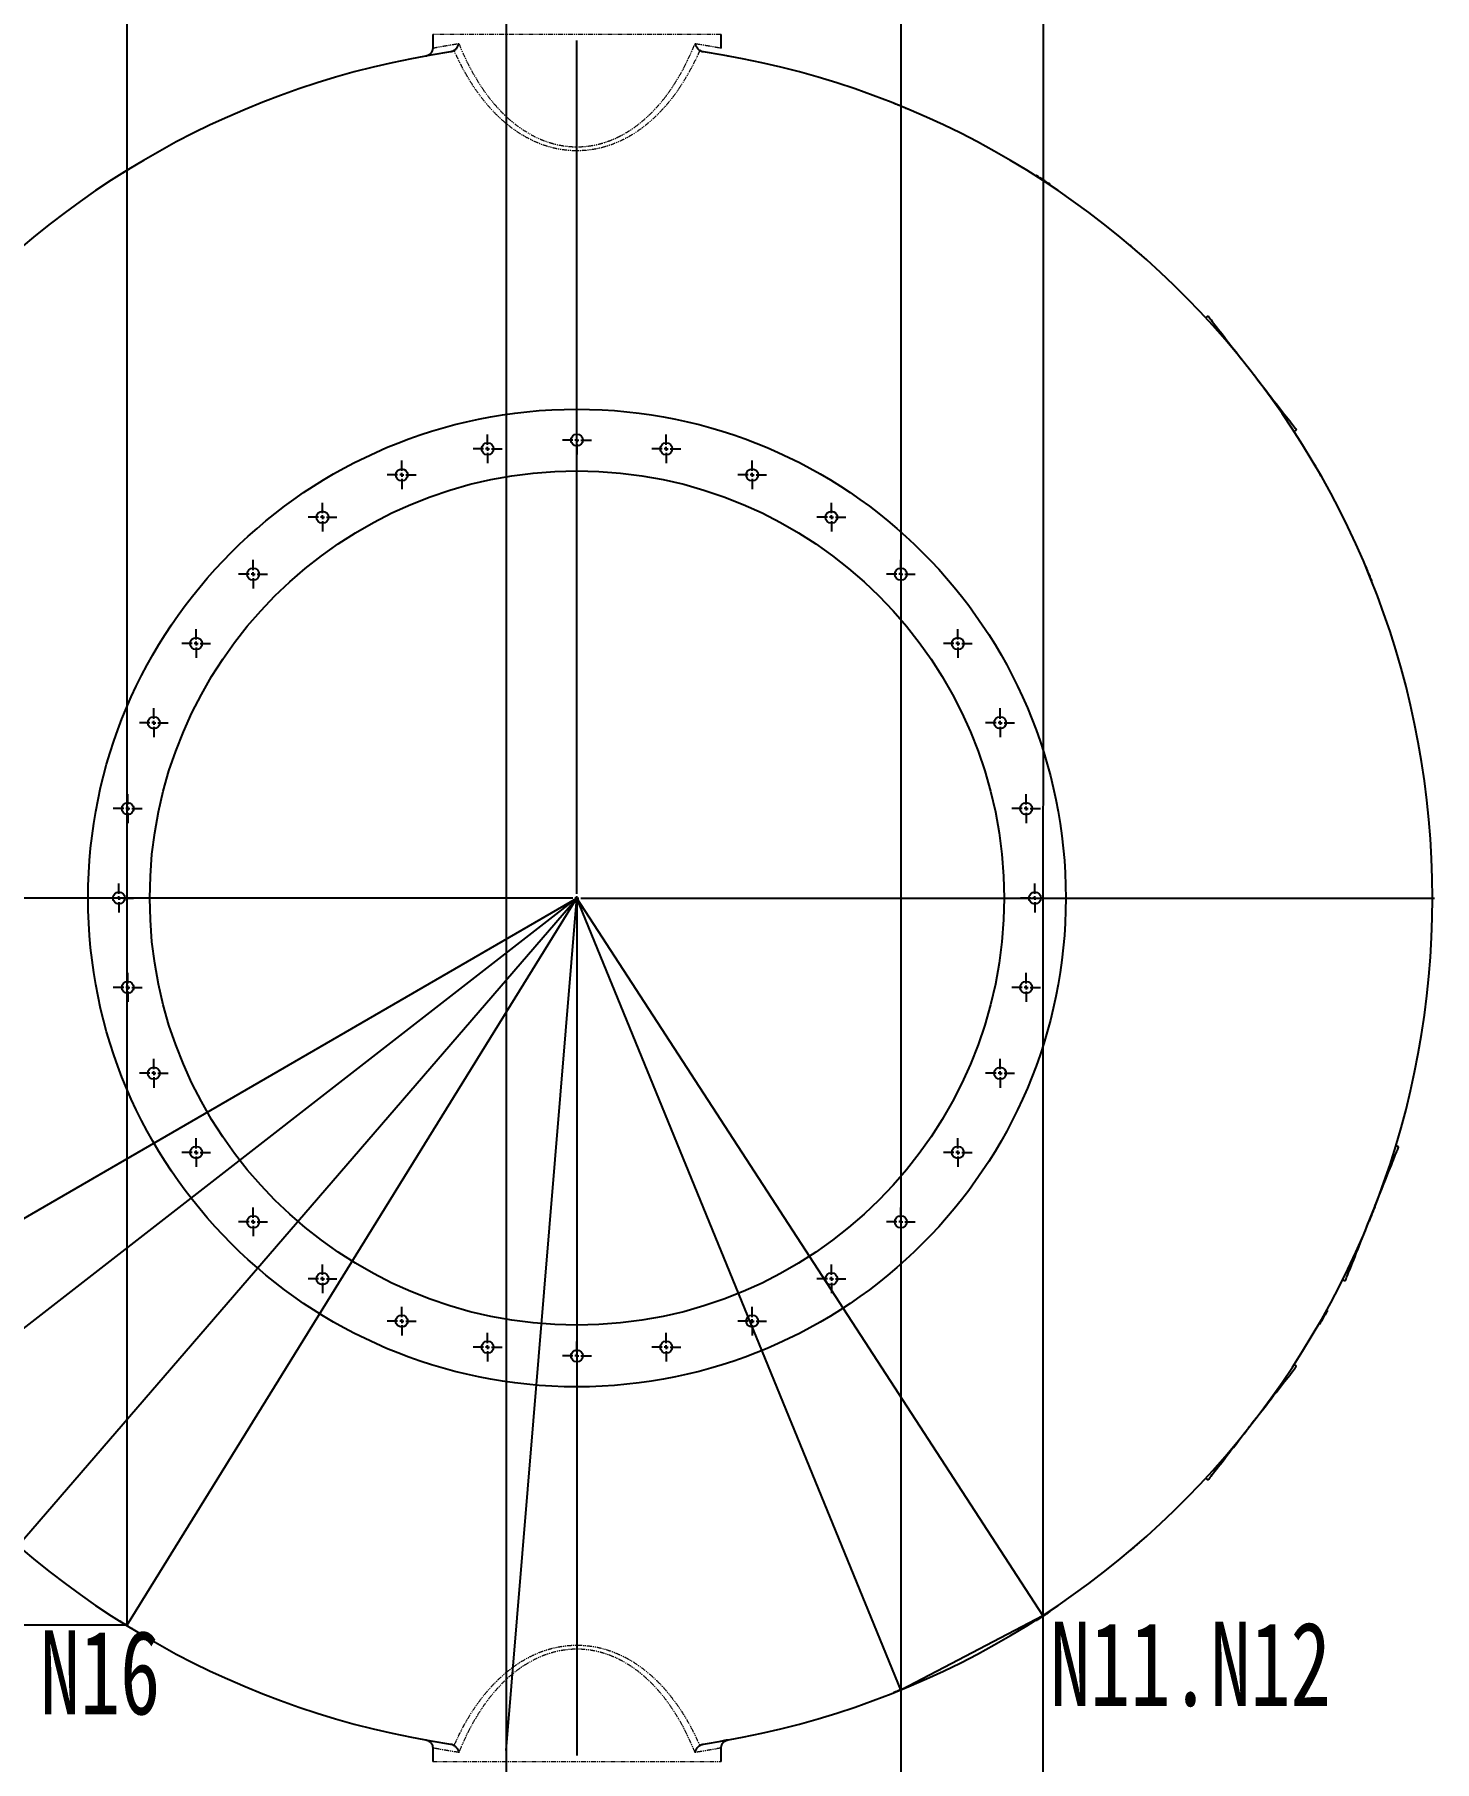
# Model space of a CAD drawing. Header units: millimetres. Extents: x -12403 to 8666, y -15213 to 13435.
# Drawn here: x 988 to 2788, y -2063 to 157 of the extents above; entities that cross this region are included whole.
import ezdxf

# ---------------------------------------------------------------- set-up
doc = ezdxf.new("R2010")
doc.units = ezdxf.units.MM
doc.header["$PDSIZE"] = -1
doc.linetypes.add('PHANTOM', pattern=[12.7, 6.35, -1.27, 1.27, -1.27, 1.27, -1.27])
doc.layers.add('10', color=7, linetype='Continuous')
doc.styles.add('SLDTEXTSTYLE0', font='TXT', dxfattribs={"width": 0.7})
doc.dimstyles.new('SLDDIMSTYLE4', dxfattribs={"dimtxt": 3.5, "dimasz": 3.5, "dimexe": 0, "dimexo": 0.0625, "dimgap": 0.875, "dimtad": 2, "dimdec": 0, "dimrnd": 1e-09, "dimzin": 12, "dimdsep": 46, "dimtxsty": 'SLDTEXTSTYLE0', "dimcen": 0.09, "dimadec": 0, "dimazin": 3, "dimtfac": 1, "dimtdec": 0, "dimtmove": 0, "dimatfit": 0, "dimfxl": 0, "dimfrac": 2, "dimtolj": 1, "dimtzin": 12, "dimarcsym": 0})
doc.dimstyles.new('SLDDIMSTYLE5', dxfattribs={"dimtxt": 3.5, "dimasz": 3.5, "dimexe": 0, "dimexo": 0.0625, "dimgap": 0.875, "dimtad": 2, "dimdec": 0, "dimrnd": 1e-09, "dimzin": 12, "dimdsep": 46, "dimtxsty": 'SLDTEXTSTYLE0', "dimcen": 0.09, "dimadec": 0, "dimazin": 3, "dimtfac": 1, "dimtdec": 0, "dimtofl": 0, "dimtmove": 0, "dimatfit": 3, "dimfxl": 0, "dimfrac": 2, "dimtolj": 1, "dimtzin": 12, "dimarcsym": 0})

# ---------------------------------------------------------------- blocks, each defined once
blk = doc.blocks.new('_D_32')
at = {"layer": '10', "color": 0, "lineweight": -2, "transparency": 16777216}
for p, q in [((2101.8, -1970.7), (2101.8, -2388.8)), ((1685.5, -2082.5), (1685.5, -2388.8)), ((2098.3, -2388.8), (1689, -2388.8))]:
    blk.add_line(p, q, dxfattribs=at)
at = {"layer": '10', "color": 0, "transparency": 16777216}
for points in [[(1689, -2388.3), (1689, -2389.4), (1685.5, -2388.8)], [(2098.3, -2388.3), (2098.3, -2389.4), (2101.8, -2388.8)]]:
    blk.add_solid(points, dxfattribs=at)
at = {"layer": 'Defpoints', "color": 0, "transparency": 16777216}
for p in [(2101.8, -1970.7), (1685.5, -2082.4), (1685.5, -2388.8)]:
    blk.add_point(p, dxfattribs=at)
at = {"layer": '10', "color": 0, "transparency": 16777216, "insert": (1875.7, -2389.7), "char_height": 3.5, "attachment_point": 2, "style": 'SLDTEXTSTYLE0'}
blk.add_mtext('\\A1;416', dxfattribs=at)
blk = doc.blocks.new('_D_33')
at = {"layer": '10', "color": 0, "lineweight": -2, "transparency": 16777216}
for p, q in [((2284.3, -1875.2), (2284.3, -2388.8)), ((2101.8, -1970.7), (2101.8, -2388.8)), ((2098.3, -2388.8), (2094.8, -2388.8)), ((2101.8, -2388.8), (2284.3, -2388.8)), ((2287.8, -2388.8), (2448.1, -2388.8))]:
    blk.add_line(p, q, dxfattribs=at)
at = {"layer": '10', "color": 0, "transparency": 16777216}
for points in [[(2098.3, -2388.3), (2098.3, -2389.4), (2101.8, -2388.8)], [(2287.8, -2388.3), (2287.8, -2389.4), (2284.3, -2388.8)]]:
    blk.add_solid(points, dxfattribs=at)
at = {"layer": 'Defpoints', "color": 0, "transparency": 16777216}
for p in [(2284.3, -1875.1), (2101.8, -1970.7), (2101.8, -2388.8)]:
    blk.add_point(p, dxfattribs=at)
at = {"layer": '10', "color": 0, "transparency": 16777216, "insert": (2444.4, -2389.7), "char_height": 3.5, "attachment_point": 2, "style": 'SLDTEXTSTYLE0'}
blk.add_mtext('\\A1;183', dxfattribs=at)
blk = doc.blocks.new('SW_CENTERMARKSYMBOL_123')
at = {"layer": '10', "color": 0}
for p, q in [((0, 0.167), (0, 20.417)), ((-0.167, 0), (-20.417, 0)), ((0, 0), (-0.083, 0)), ((0, 0), (0, 0.083)), ((0, 0), (0, -0.083)), ((0, 0), (0.083, 0)), ((0.167, 0), (20.417, 0)), ((0, -0.167), (0, -20.417))]:
    blk.add_line(p, q, dxfattribs=at)
blk = doc.blocks.new('SW_CENTERMARKSYMBOL_124')
at = {"layer": '10', "color": 0}
for p, q in [((-0.167, 0), (-0.6, 0)), ((0, 0), (-0.083, 0)), ((0, 0.167), (0, 0.6)), ((0, 0), (0, 0.083)), ((0, 0), (0, -0.083)), ((0, 0), (0.083, 0)), ((0.167, 0), (0.6, 0)), ((0, -0.167), (0, -0.6))]:
    blk.add_line(p, q, dxfattribs=at)
blk = doc.blocks.new('SW_CENTERMARKSYMBOL_125')
at = {"layer": '10', "color": 0}
for p, q in [((-0.167, 0), (-0.6, 0)), ((0, 0), (-0.083, 0)), ((0, 0.167), (0, 0.6)), ((0, 0), (0, 0.083)), ((0, 0), (0, -0.083)), ((0, 0), (0.083, 0)), ((0.167, 0), (0.6, 0)), ((0, -0.167), (0, -0.6))]:
    blk.add_line(p, q, dxfattribs=at)
blk = doc.blocks.new('SW_CENTERMARKSYMBOL_126')
at = {"layer": '10', "color": 0}
for p, q in [((-0.167, 0), (-0.6, 0)), ((0, 0), (-0.083, 0)), ((0, 0.167), (0, 0.6)), ((0, 0), (0, 0.083)), ((0, 0), (0, -0.083)), ((0, 0), (0.083, 0)), ((0.167, 0), (0.6, 0)), ((0, -0.167), (0, -0.6))]:
    blk.add_line(p, q, dxfattribs=at)
blk = doc.blocks.new('SW_CENTERMARKSYMBOL_127')
at = {"layer": '10', "color": 0}
for p, q in [((-0.167, 0), (-0.6, 0)), ((0, 0), (-0.083, 0)), ((0, 0.167), (0, 0.6)), ((0, 0), (0, 0.083)), ((0, 0), (0, -0.083)), ((0, 0), (0.083, 0)), ((0.167, 0), (0.6, 0)), ((0, -0.167), (0, -0.6))]:
    blk.add_line(p, q, dxfattribs=at)
blk = doc.blocks.new('SW_CENTERMARKSYMBOL_128')
at = {"layer": '10', "color": 0}
for p, q in [((-0.167, 0), (-0.6, 0)), ((0, 0), (-0.083, 0)), ((0, 0.167), (0, 0.6)), ((0, 0), (0, 0.083)), ((0, 0), (0, -0.083)), ((0, 0), (0.083, 0)), ((0.167, 0), (0.6, 0)), ((0, -0.167), (0, -0.6))]:
    blk.add_line(p, q, dxfattribs=at)
blk = doc.blocks.new('SW_CENTERMARKSYMBOL_129')
at = {"layer": '10', "color": 0}
for p, q in [((-0.167, 0), (-0.6, 0)), ((0, 0), (-0.083, 0)), ((0, 0.167), (0, 0.6)), ((0, 0), (0, 0.083)), ((0, 0), (0, -0.083)), ((0, 0), (0.083, 0)), ((0.167, 0), (0.6, 0)), ((0, -0.167), (0, -0.6))]:
    blk.add_line(p, q, dxfattribs=at)
blk = doc.blocks.new('SW_CENTERMARKSYMBOL_130')
at = {"layer": '10', "color": 0}
for p, q in [((-0.167, 0), (-0.6, 0)), ((0, 0), (-0.083, 0)), ((0, 0.167), (0, 0.6)), ((0, 0), (0, 0.083)), ((0, 0), (0, -0.083)), ((0, 0), (0.083, 0)), ((0.167, 0), (0.6, 0)), ((0, -0.167), (0, -0.6))]:
    blk.add_line(p, q, dxfattribs=at)
blk = doc.blocks.new('SW_CENTERMARKSYMBOL_131')
at = {"layer": '10', "color": 0}
for p, q in [((-0.167, 0), (-0.6, 0)), ((0, 0), (-0.083, 0)), ((0, 0.167), (0, 0.6)), ((0, 0), (0, 0.083)), ((0, 0), (0, -0.083)), ((0, 0), (0.083, 0)), ((0.167, 0), (0.6, 0)), ((0, -0.167), (0, -0.6))]:
    blk.add_line(p, q, dxfattribs=at)
blk = doc.blocks.new('SW_CENTERMARKSYMBOL_132')
at = {"layer": '10', "color": 0}
for p, q in [((-0.167, 0), (-0.6, 0)), ((0, 0), (-0.083, 0)), ((0, 0.167), (0, 0.6)), ((0, 0), (0, 0.083)), ((0, 0), (0, -0.083)), ((0, 0), (0.083, 0)), ((0.167, 0), (0.6, 0)), ((0, -0.167), (0, -0.6))]:
    blk.add_line(p, q, dxfattribs=at)
blk = doc.blocks.new('SW_CENTERMARKSYMBOL_133')
at = {"layer": '10', "color": 0}
for p, q in [((-0.167, 0), (-0.6, 0)), ((0, 0), (-0.083, 0)), ((0, 0.167), (0, 0.6)), ((0, 0), (0, 0.083)), ((0, 0), (0, -0.083)), ((0, 0), (0.083, 0)), ((0.167, 0), (0.6, 0)), ((0, -0.167), (0, -0.6))]:
    blk.add_line(p, q, dxfattribs=at)
blk = doc.blocks.new('SW_CENTERMARKSYMBOL_134')
at = {"layer": '10', "color": 0}
for p, q in [((-0.167, 0), (-0.6, 0)), ((0, 0), (-0.083, 0)), ((0, 0.167), (0, 0.6)), ((0, 0), (0, 0.083)), ((0, 0), (0, -0.083)), ((0, 0), (0.083, 0)), ((0.167, 0), (0.6, 0)), ((0, -0.167), (0, -0.6))]:
    blk.add_line(p, q, dxfattribs=at)
blk = doc.blocks.new('SW_CENTERMARKSYMBOL_135')
at = {"layer": '10', "color": 0}
for p, q in [((-0.167, 0), (-0.6, 0)), ((0, 0), (-0.083, 0)), ((0, 0.167), (0, 0.6)), ((0, 0), (0, 0.083)), ((0, 0), (0, -0.083)), ((0, 0), (0.083, 0)), ((0.167, 0), (0.6, 0)), ((0, -0.167), (0, -0.6))]:
    blk.add_line(p, q, dxfattribs=at)
blk = doc.blocks.new('SW_CENTERMARKSYMBOL_136')
at = {"layer": '10', "color": 0}
for p, q in [((-0.167, 0), (-0.6, 0)), ((0, 0), (-0.083, 0)), ((0, 0.167), (0, 0.6)), ((0, 0), (0, 0.083)), ((0, 0), (0, -0.083)), ((0, 0), (0.083, 0)), ((0.167, 0), (0.6, 0)), ((0, -0.167), (0, -0.6))]:
    blk.add_line(p, q, dxfattribs=at)
blk = doc.blocks.new('SW_CENTERMARKSYMBOL_137')
at = {"layer": '10', "color": 0}
for p, q in [((-0.167, 0), (-0.6, 0)), ((0, 0), (-0.083, 0)), ((0, 0.167), (0, 0.6)), ((0, 0), (0, 0.083)), ((0, 0), (0, -0.083)), ((0, 0), (0.083, 0)), ((0.167, 0), (0.6, 0)), ((0, -0.167), (0, -0.6))]:
    blk.add_line(p, q, dxfattribs=at)
blk = doc.blocks.new('SW_CENTERMARKSYMBOL_138')
at = {"layer": '10', "color": 0}
for p, q in [((-0.167, 0), (-0.6, 0)), ((0, 0), (-0.083, 0)), ((0, 0.167), (0, 0.6)), ((0, 0), (0, 0.083)), ((0, 0), (0, -0.083)), ((0, 0), (0.083, 0)), ((0.167, 0), (0.6, 0)), ((0, -0.167), (0, -0.6))]:
    blk.add_line(p, q, dxfattribs=at)
blk = doc.blocks.new('SW_CENTERMARKSYMBOL_139')
at = {"layer": '10', "color": 0}
for p, q in [((-0.167, 0), (-0.6, 0)), ((0, 0), (-0.083, 0)), ((0, 0.167), (0, 0.6)), ((0, 0), (0, 0.083)), ((0, 0), (0, -0.083)), ((0, 0), (0.083, 0)), ((0.167, 0), (0.6, 0)), ((0, -0.167), (0, -0.6))]:
    blk.add_line(p, q, dxfattribs=at)
blk = doc.blocks.new('SW_CENTERMARKSYMBOL_140')
at = {"layer": '10', "color": 0}
for p, q in [((-0.167, 0), (-0.6, 0)), ((0, 0), (-0.083, 0)), ((0, 0.167), (0, 0.6)), ((0, 0), (0, 0.083)), ((0, 0), (0, -0.083)), ((0, 0), (0.083, 0)), ((0.167, 0), (0.6, 0)), ((0, -0.167), (0, -0.6))]:
    blk.add_line(p, q, dxfattribs=at)
blk = doc.blocks.new('SW_CENTERMARKSYMBOL_141')
at = {"layer": '10', "color": 0}
for p, q in [((-0.167, 0), (-0.6, 0)), ((0, 0), (-0.083, 0)), ((0, 0.167), (0, 0.6)), ((0, 0), (0, 0.083)), ((0, 0), (0, -0.083)), ((0, 0), (0.083, 0)), ((0.167, 0), (0.6, 0)), ((0, -0.167), (0, -0.6))]:
    blk.add_line(p, q, dxfattribs=at)
blk = doc.blocks.new('SW_CENTERMARKSYMBOL_142')
at = {"layer": '10', "color": 0}
for p, q in [((-0.167, 0), (-0.6, 0)), ((0, 0), (-0.083, 0)), ((0, 0.167), (0, 0.6)), ((0, 0), (0, 0.083)), ((0, 0), (0, -0.083)), ((0, 0), (0.083, 0)), ((0.167, 0), (0.6, 0)), ((0, -0.167), (0, -0.6))]:
    blk.add_line(p, q, dxfattribs=at)
blk = doc.blocks.new('SW_CENTERMARKSYMBOL_143')
at = {"layer": '10', "color": 0}
for p, q in [((-0.167, 0), (-0.6, 0)), ((0, 0), (-0.083, 0)), ((0, 0.167), (0, 0.6)), ((0, 0), (0, 0.083)), ((0, 0), (0, -0.083)), ((0, 0), (0.083, 0)), ((0.167, 0), (0.6, 0)), ((0, -0.167), (0, -0.6))]:
    blk.add_line(p, q, dxfattribs=at)
blk = doc.blocks.new('SW_CENTERMARKSYMBOL_144')
at = {"layer": '10', "color": 0}
for p, q in [((-0.167, 0), (-0.6, 0)), ((0, 0), (-0.083, 0)), ((0, 0.167), (0, 0.6)), ((0, 0), (0, 0.083)), ((0, 0), (0, -0.083)), ((0, 0), (0.083, 0)), ((0.167, 0), (0.6, 0)), ((0, -0.167), (0, -0.6))]:
    blk.add_line(p, q, dxfattribs=at)
blk = doc.blocks.new('SW_CENTERMARKSYMBOL_145')
at = {"layer": '10', "color": 0}
for p, q in [((-0.167, 0), (-0.6, 0)), ((0, 0), (-0.083, 0)), ((0, 0.167), (0, 0.6)), ((0, 0), (0, 0.083)), ((0, 0), (0, -0.083)), ((0, 0), (0.083, 0)), ((0.167, 0), (0.6, 0)), ((0, -0.167), (0, -0.6))]:
    blk.add_line(p, q, dxfattribs=at)
blk = doc.blocks.new('SW_CENTERMARKSYMBOL_146')
at = {"layer": '10', "color": 0}
for p, q in [((-0.167, 0), (-0.6, 0)), ((0, 0), (-0.083, 0)), ((0, 0.167), (0, 0.6)), ((0, 0), (0, 0.083)), ((0, 0), (0, -0.083)), ((0, 0), (0.083, 0)), ((0.167, 0), (0.6, 0)), ((0, -0.167), (0, -0.6))]:
    blk.add_line(p, q, dxfattribs=at)
blk = doc.blocks.new('SW_CENTERMARKSYMBOL_147')
at = {"layer": '10', "color": 0}
for p, q in [((-0.167, 0), (-0.6, 0)), ((0, 0), (-0.083, 0)), ((0, 0.167), (0, 0.6)), ((0, 0), (0, 0.083)), ((0, 0), (0, -0.083)), ((0, 0), (0.083, 0)), ((0.167, 0), (0.6, 0)), ((0, -0.167), (0, -0.6))]:
    blk.add_line(p, q, dxfattribs=at)
blk = doc.blocks.new('SW_CENTERMARKSYMBOL_148')
at = {"layer": '10', "color": 0}
for p, q in [((-0.167, 0), (-0.6, 0)), ((0, 0), (-0.083, 0)), ((0, 0.167), (0, 0.6)), ((0, 0), (0, 0.083)), ((0, 0), (0, -0.083)), ((0, 0), (0.083, 0)), ((0.167, 0), (0.6, 0)), ((0, -0.167), (0, -0.6))]:
    blk.add_line(p, q, dxfattribs=at)
blk = doc.blocks.new('SW_CENTERMARKSYMBOL_149')
at = {"layer": '10', "color": 0}
for p, q in [((-0.167, 0), (-0.6, 0)), ((0, 0), (-0.083, 0)), ((0, 0.167), (0, 0.6)), ((0, 0), (0, 0.083)), ((0, 0), (0, -0.083)), ((0, 0), (0.083, 0)), ((0.167, 0), (0.6, 0)), ((0, -0.167), (0, -0.6))]:
    blk.add_line(p, q, dxfattribs=at)
blk = doc.blocks.new('SW_CENTERMARKSYMBOL_150')
at = {"layer": '10', "color": 0}
for p, q in [((-0.167, 0), (-0.6, 0)), ((0, 0), (-0.083, 0)), ((0, 0.167), (0, 0.6)), ((0, 0), (0, 0.083)), ((0, 0), (0, -0.083)), ((0, 0), (0.083, 0)), ((0.167, 0), (0.6, 0)), ((0, -0.167), (0, -0.6))]:
    blk.add_line(p, q, dxfattribs=at)
blk = doc.blocks.new('SW_CENTERMARKSYMBOL_151')
at = {"layer": '10', "color": 0}
for p, q in [((-0.167, 0), (-0.6, 0)), ((0, 0), (-0.083, 0)), ((0, 0.167), (0, 0.6)), ((0, 0), (0, 0.083)), ((0, 0), (0, -0.083)), ((0, 0), (0.083, 0)), ((0.167, 0), (0.6, 0)), ((0, -0.167), (0, -0.6))]:
    blk.add_line(p, q, dxfattribs=at)
blk = doc.blocks.new('SW_CENTERMARKSYMBOL_152')
at = {"layer": '10', "color": 0}
for p, q in [((-0.167, 0), (-0.6, 0)), ((0, 0), (-0.083, 0)), ((0, 0.167), (0, 0.6)), ((0, 0), (0, 0.083)), ((0, 0), (0, -0.083)), ((0, 0), (0.083, 0)), ((0.167, 0), (0.6, 0)), ((0, -0.167), (0, -0.6))]:
    blk.add_line(p, q, dxfattribs=at)
blk = doc.blocks.new('SW_CENTERMARKSYMBOL_153')
at = {"layer": '10', "color": 0}
for p, q in [((-0.167, 0), (-0.6, 0)), ((0, 0), (-0.083, 0)), ((0, 0.167), (0, 0.6)), ((0, 0), (0, 0.083)), ((0, 0), (0, -0.083)), ((0, 0), (0.083, 0)), ((0.167, 0), (0.6, 0)), ((0, -0.167), (0, -0.6))]:
    blk.add_line(p, q, dxfattribs=at)
blk = doc.blocks.new('SW_CENTERMARKSYMBOL_154')
at = {"layer": '10', "color": 0}
for p, q in [((-0.167, 0), (-0.6, 0)), ((0, 0), (-0.083, 0)), ((0, 0.167), (0, 0.6)), ((0, 0), (0, 0.083)), ((0, 0), (0, -0.083)), ((0, 0), (0.083, 0)), ((0.167, 0), (0.6, 0)), ((0, -0.167), (0, -0.6))]:
    blk.add_line(p, q, dxfattribs=at)
blk = doc.blocks.new('SW_CENTERMARKSYMBOL_155')
at = {"layer": '10', "color": 0}
for p, q in [((-0.167, 0), (-0.6, 0)), ((0, 0), (-0.083, 0)), ((0, 0.167), (0, 0.6)), ((0, 0), (0, 0.083)), ((0, 0), (0, -0.083)), ((0, 0), (0.083, 0)), ((0.167, 0), (0.6, 0)), ((0, -0.167), (0, -0.6))]:
    blk.add_line(p, q, dxfattribs=at)
blk = doc.blocks.new('SW_CENTERMARKSYMBOL_156')
at = {"layer": '10', "color": 0}
for p, q in [((0, 0.167), (0, 35.667)), ((-0.167, 0), (-35.667, 0)), ((0, 0), (-0.083, 0)), ((0, 0), (0, 0.083)), ((0, 0), (0, -0.083)), ((0, 0), (0.083, 0)), ((0.167, 0), (35.667, 0)), ((0, -0.167), (0, -35.667))]:
    blk.add_line(p, q, dxfattribs=at)

msp = doc.modelspace()

# ---------------------------------------------------------------- linework, layer by layer
at = {"color": 7, "linetype": 'Continuous', "lineweight": 25}
for p, q in [((1500.06, 156.82), (1500.06, 139.45)), ((1870.86, 139.45), (1870.86, 156.82)), ((2092.29, 68.54), (2092.27, 68.49)), ((2111.34, 60.69), (2111.36, 60.73)), ((1115.69, -12.63), (1115.66, -12.59)), ((1098.14, -23.43), (1098.17, -23.47)), ((2276.27, -24.48), (2275.63, -25.29)), ((2276.23, -24.46), (2275.97, -24.87)), ((2276.23, -24.46), (2276.27, -24.48)), ((2293, -36.55), (2293.47, -35.65)), ((2293.24, -36.09), (2293.51, -35.68)), ((2395.98, -113.82), (2395.95, -113.86)), ((2411.54, -127.32), (2411.57, -127.28)), ((2496.58, -204.92), (2493.49, -207.32)), ((2547.16, -269.97), (2547.12, -270)), ((2547.12, -270), (2547.12, -270)), ((2559.76, -286.26), (2559.8, -286.23)), ((2607.29, -353.68), (2610.38, -351.28)), ((2631.77, -393.05), (2631.73, -393.07)), ((2631.73, -393.07), (2631.73, -393.07)), ((2642.06, -410.9), (2642.1, -410.87)), ((2698.93, -526.45), (2698.88, -526.47)), ((2706.7, -545.53), (2706.74, -545.51)), ((2784.99, -953.01), (2784.99, -942.71)), ((2784.99, -953.01), (2784.99, -942.71)), ((2741.5, -1272.92), (2737.86, -1271.48)), ((2711.06, -1349.5), (2711.02, -1349.48)), ((2703.41, -1368.62), (2703.46, -1368.64)), ((2669.39, -1443.77), (2673.03, -1445.22)), ((2649.86, -1483.35), (2648.92, -1482.82)), ((2649.87, -1483.34), (2648.94, -1482.83)), ((2649.86, -1483.35), (2649.87, -1483.34)), ((2638.83, -1500.78), (2639.77, -1501.31)), ((2638.85, -1500.79), (2639.77, -1501.31)), ((2639.77, -1501.31), (2639.77, -1501.31)), ((2610.38, -1554.73), (2607.29, -1552.33)), ((2559.8, -1619.79), (2559.76, -1619.76)), ((2547.12, -1636.02), (2547.16, -1636.05)), ((2493.49, -1698.7), (2496.58, -1701.1)), ((2395.95, -1792.16), (2395.98, -1792.19)), ((2411.57, -1778.73), (2411.54, -1778.7)), ((1098.17, -1882.55), (1098.14, -1882.59)), ((2275.64, -1880.74), (2276.27, -1881.54)), ((2275.97, -1881.15), (2276.23, -1881.56)), ((2276.23, -1881.56), (2276.27, -1881.54)), ((2293.47, -1870.37), (2293, -1869.46)), ((2293.51, -1870.34), (2293.24, -1869.93)), ((1115.66, -1893.43), (1115.69, -1893.39)), ((2092.27, -1974.51), (2092.29, -1974.55)), ((2111.36, -1966.75), (2111.34, -1966.71)), ((1492.13, -2035.41), (1491.82, -2035.35)), ((1500.06, -2045.47), (1500.06, -2062.83)), ((1870.86, -2062.83), (1870.86, -2045.45))]:
    msp.add_line(p, q, dxfattribs=at)
at = {"color": 8, "linetype": 'PHANTOM', "lineweight": 18}
for p, q in [((1870.86, 156.82), (1500.06, 156.82)), ((1500.06, -2062.83), (1870.86, -2062.83))]:
    msp.add_line(p, q, dxfattribs=at)
at = {"color": 7, "linetype": 'Continuous', "lineweight": 25, "flags": 128}
for points in [[(2101.82, 64.64), (2099.96, 65.4), (2098.18, 66.13), (2096.53, 66.8), (2095.08, 67.39), (2093.9, 67.88), (2093.02, 68.24), (2092.47, 68.46), (2092.29, 68.54)], [(2111.36, 60.73), (2111.17, 60.81), (2110.63, 61.03), (2109.75, 61.39), (2108.57, 61.88), (2107.12, 62.47), (2105.47, 63.14), (2103.68, 63.87), (2101.82, 64.64)], [(1106.9, -18.01), (1105.19, -19.07), (1103.55, -20.08), (1102.04, -21.02), (1100.71, -21.84), (1099.62, -22.52), (1098.81, -23.02), (1098.31, -23.32), (1098.14, -23.43)], [(1115.66, -12.59), (1115.49, -12.69), (1115, -13), (1114.19, -13.5), (1113.1, -14.18), (1111.77, -15), (1110.25, -15.94), (1108.61, -16.95), (1106.9, -18.01)], [(2293.47, -35.65), (2293.32, -35.55), (2292.86, -35.25), (2292.11, -34.76), (2291.1, -34.11), (2289.86, -33.3), (2288.44, -32.39), (2286.9, -31.38), (2285.28, -30.33), (2283.65, -29.27), (2282.06, -28.24), (2280.57, -27.27), (2279.24, -26.41), (2278.11, -25.68), (2277.23, -25.1), (2276.62, -24.71), (2276.31, -24.51), (2276.27, -24.48)], [(2293.47, -35.65), (2293.47, -35.65), (2293.51, -35.68)], [(2403.78, -120.55), (2402.26, -119.24), (2400.79, -117.98), (2399.44, -116.82), (2398.26, -115.8), (2397.29, -114.96), (2396.57, -114.34), (2396.13, -113.95), (2395.98, -113.82)], [(2411.57, -127.28), (2411.43, -127.15), (2410.98, -126.77), (2410.26, -126.15), (2409.29, -125.31), (2408.11, -124.29), (2406.76, -123.13), (2405.3, -121.87), (2403.78, -120.55)], [(2496.58, -204.92), (2496.69, -205.06), (2497.03, -205.5), (2497.59, -206.22), (2498.37, -207.22), (2499.36, -208.5), (2500.58, -210.06), (2502, -211.88), (2503.62, -213.97), (2505.44, -216.31), (2507.45, -218.9), (2509.64, -221.71), (2512, -224.75), (2514.53, -228), (2517.21, -231.45), (2520.04, -235.09), (2522.99, -238.89), (2526.07, -242.85), (2529.25, -246.94), (2532.53, -251.16), (2535.9, -255.49), (2539.33, -259.9), (2542.82, -264.39), (2546.35, -268.93), (2547.16, -269.97)], [(2553.48, -278.1), (2552.25, -276.51), (2551.06, -274.99), (2549.97, -273.58), (2549.01, -272.35), (2548.22, -271.34), (2547.64, -270.59), (2547.28, -270.13), (2547.16, -269.97)], [(2559.8, -286.23), (2559.68, -286.08), (2559.32, -285.61), (2558.74, -284.86), (2557.95, -283.85), (2556.99, -282.62), (2555.9, -281.21), (2554.71, -279.69), (2553.48, -278.1)], [(2559.8, -286.23), (2560.61, -287.27), (2564.14, -291.81), (2567.63, -296.3), (2571.06, -300.72), (2574.43, -305.04), (2577.71, -309.26), (2580.89, -313.36), (2583.97, -317.31), (2586.93, -321.12), (2589.75, -324.75), (2592.43, -328.2), (2594.96, -331.45), (2597.32, -334.49), (2599.51, -337.31), (2601.52, -339.89), (2603.34, -342.23), (2604.97, -344.32), (2606.39, -346.14), (2607.6, -347.7), (2608.59, -348.98), (2609.37, -349.99), (2609.93, -350.71), (2610.27, -351.14), (2610.38, -351.28)], [(2636.94, -401.96), (2635.93, -400.22), (2634.96, -398.55), (2634.07, -397.01), (2633.29, -395.66), (2632.64, -394.55), (2632.17, -393.72), (2631.87, -393.22), (2631.77, -393.05)], [(2642.1, -410.87), (2642, -410.7), (2641.7, -410.19), (2641.23, -409.37), (2640.59, -408.26), (2639.8, -406.91), (2638.91, -405.37), (2637.94, -403.7), (2636.94, -401.96)], [(2698.93, -526.45), (2699, -526.64), (2699.23, -527.18), (2699.59, -528.06), (2700.07, -529.24), (2700.66, -530.69), (2701.34, -532.34), (2702.07, -534.12), (2702.83, -535.98)], [(2702.83, -535.98), (2703.6, -537.84), (2704.33, -539.63), (2705.01, -541.28), (2705.6, -542.72), (2706.08, -543.91), (2706.44, -544.79), (2706.67, -545.33), (2706.74, -545.51)], [(2711.06, -1349.5), (2711.55, -1348.27), (2713.68, -1342.93), (2715.77, -1337.64), (2717.84, -1332.45), (2719.86, -1327.36), (2721.84, -1322.39), (2723.75, -1317.57), (2725.6, -1312.91), (2727.38, -1308.43), (2729.08, -1304.16), (2730.7, -1300.1), (2732.22, -1296.27), (2733.64, -1292.69), (2734.96, -1289.37), (2736.17, -1286.33), (2737.26, -1283.58), (2738.24, -1281.12), (2739.09, -1278.97), (2739.82, -1277.14), (2740.42, -1275.63), (2740.89, -1274.45), (2741.23, -1273.6), (2741.43, -1273.09), (2741.5, -1272.92)], [(2711.06, -1349.5), (2710.99, -1349.68), (2710.78, -1350.22), (2710.42, -1351.11), (2709.95, -1352.3), (2709.37, -1353.75), (2708.72, -1355.41), (2708, -1357.2), (2707.26, -1359.07)], [(2673.03, -1445.22), (2673.09, -1445.05), (2673.3, -1444.54), (2673.63, -1443.69), (2674.1, -1442.51), (2674.7, -1441), (2675.43, -1439.17), (2676.28, -1437.02), (2677.26, -1434.56), (2678.36, -1431.8), (2679.56, -1428.76), (2680.88, -1425.45), (2682.31, -1421.87), (2683.83, -1418.04), (2685.44, -1413.98), (2687.14, -1409.7), (2688.92, -1405.23), (2690.77, -1400.57), (2692.68, -1395.75), (2694.66, -1390.78), (2696.68, -1385.69), (2698.75, -1380.49), (2700.85, -1375.21), (2702.97, -1369.87), (2703.46, -1368.64)], [(2707.26, -1359.07), (2706.52, -1360.94), (2705.81, -1362.73), (2705.15, -1364.39), (2704.57, -1365.84), (2704.1, -1367.03), (2703.75, -1367.91), (2703.53, -1368.46), (2703.46, -1368.64)], [(2649.86, -1483.35), (2649.77, -1483.51), (2649.5, -1483.99), (2649.06, -1484.77), (2648.47, -1485.83), (2647.74, -1487.12), (2646.91, -1488.6), (2646.01, -1490.21), (2645.06, -1491.9), (2644.1, -1493.6), (2643.16, -1495.26), (2642.29, -1496.82), (2641.51, -1498.21), (2640.85, -1499.38), (2640.33, -1500.31), (2639.97, -1500.94), (2639.79, -1501.27), (2639.77, -1501.31)], [(2559.8, -1619.79), (2560.61, -1618.74), (2564.14, -1614.2), (2567.63, -1609.72), (2571.06, -1605.3), (2574.43, -1600.98), (2577.71, -1596.76), (2580.89, -1592.66), (2583.97, -1588.7), (2586.93, -1584.9), (2589.75, -1581.27), (2592.43, -1577.82), (2594.96, -1574.57), (2597.32, -1571.53), (2599.51, -1568.71), (2601.52, -1566.13), (2603.34, -1563.79), (2604.97, -1561.7), (2606.39, -1559.87), (2607.6, -1558.32), (2608.59, -1557.03), (2609.37, -1556.03), (2609.93, -1555.31), (2610.27, -1554.88), (2610.38, -1554.73)], [(2559.8, -1619.79), (2559.68, -1619.94), (2559.32, -1620.4), (2558.74, -1621.16), (2557.95, -1622.17), (2556.99, -1623.4), (2555.9, -1624.8), (2554.71, -1626.33), (2553.48, -1627.92)], [(2496.58, -1701.1), (2496.69, -1700.95), (2497.03, -1700.52), (2497.59, -1699.8), (2498.37, -1698.8), (2499.36, -1697.52), (2500.58, -1695.96), (2502, -1694.13), (2503.62, -1692.05), (2505.44, -1689.71), (2507.45, -1687.12), (2509.64, -1684.3), (2512, -1681.26), (2514.53, -1678.01), (2517.21, -1674.56), (2520.04, -1670.93), (2522.99, -1667.13), (2526.07, -1663.17), (2529.25, -1659.08), (2532.53, -1654.86), (2535.9, -1650.53), (2539.33, -1646.12), (2542.82, -1641.63), (2546.35, -1637.09), (2547.16, -1636.05)], [(2553.48, -1627.92), (2552.25, -1629.5), (2551.06, -1631.03), (2549.97, -1632.43), (2549.01, -1633.67), (2548.22, -1634.68), (2547.64, -1635.43), (2547.28, -1635.89), (2547.16, -1636.05)], [(2403.78, -1785.46), (2402.26, -1786.78), (2400.79, -1788.04), (2399.44, -1789.2), (2398.26, -1790.22), (2397.29, -1791.06), (2396.57, -1791.68), (2396.13, -1792.06), (2395.98, -1792.19)], [(2411.57, -1778.73), (2411.43, -1778.86), (2410.98, -1779.25), (2410.26, -1779.87), (2409.29, -1780.71), (2408.11, -1781.72), (2406.76, -1782.89), (2405.3, -1784.15), (2403.78, -1785.46)], [(1106.9, -1888.01), (1105.19, -1886.95), (1103.55, -1885.93), (1102.04, -1885), (1100.71, -1884.18), (1099.62, -1883.5), (1098.81, -1883), (1098.31, -1882.69), (1098.14, -1882.59)], [(2293.47, -1870.37), (2293.43, -1870.39), (2293.12, -1870.59), (2292.52, -1870.99), (2291.63, -1871.56), (2290.5, -1872.29), (2289.17, -1873.16), (2287.69, -1874.13), (2286.1, -1875.16), (2284.46, -1876.22), (2282.85, -1877.27), (2281.3, -1878.27), (2279.89, -1879.19), (2278.65, -1879.99), (2277.64, -1880.65), (2276.89, -1881.14), (2276.43, -1881.44), (2276.27, -1881.54)], [(2293.47, -1870.37), (2293.47, -1870.37), (2293.51, -1870.34)], [(1115.66, -1893.43), (1115.49, -1893.32), (1115, -1893.01), (1114.19, -1892.51), (1113.1, -1891.84), (1111.77, -1891.02), (1110.25, -1890.08), (1108.61, -1889.07), (1106.9, -1888.01)], [(2101.82, -1970.65), (2099.96, -1971.41), (2098.18, -1972.14), (2096.53, -1972.82), (2095.08, -1973.41), (2093.9, -1973.9), (2093.02, -1974.26), (2092.47, -1974.48), (2092.29, -1974.55)], [(2111.36, -1966.75), (2111.17, -1966.83), (2110.63, -1967.05), (2109.75, -1967.41), (2108.57, -1967.89), (2107.12, -1968.49), (2105.47, -1969.16), (2103.68, -1969.89), (2101.82, -1970.65)]]:
    msp.add_lwpolyline(points, dxfattribs=at)
at = {"color": 7, "linetype": 'Continuous', "lineweight": 25}
for centre, radius in [((1685.46, -953.01), 628.3), ((1570.62, -375.67), 7.73), ((1685.46, -364.36), 7.73), ((1800.3, -375.67), 7.73), ((1685.46, -953.01), 548.99), ((1460.2, -409.17), 7.72), ((1910.73, -409.17), 7.73), ((1358.43, -463.57), 7.73), ((2012.5, -463.57), 7.73), ((1269.23, -536.77), 7.73), ((2101.7, -536.77), 7.73), ((1196.02, -625.97), 7.73), ((2174.9, -625.97), 7.73), ((1141.63, -727.74), 7.73), ((2229.3, -727.74), 7.73), ((1108.13, -838.17), 7.73), ((2262.8, -838.17), 7.73), ((1096.82, -953.01), 7.73), ((2274.11, -953.01), 7.72), ((1108.13, -1067.85), 7.73), ((2262.8, -1067.85), 7.73), ((1141.63, -1178.27), 7.73), ((2229.3, -1178.27), 7.73), ((1196.02, -1280.04), 7.73), ((2174.9, -1280.04), 7.73), ((1269.23, -1369.24), 7.73), ((2101.7, -1369.24), 7.73), ((1358.43, -1442.45), 7.72), ((2012.5, -1442.45), 7.73), ((1460.2, -1496.85), 7.73), ((1910.73, -1496.85), 7.73), ((1570.62, -1530.34), 7.73), ((1800.3, -1530.34), 7.73), ((1685.46, -1541.65), 7.73)]:
    msp.add_circle(centre, radius, dxfattribs=at)
for start, end in [(98.50958, 261.49042), (278.50958, 81.49042)]:
    msp.add_arc((1685.46, -953.01), 1099.53, start, end, dxfattribs=at)
for points, knots in [([(1500.02, 139.45), (1500.03, 139.23), (1500.07, 138.46), (1499.84, 137.15), (1499.37, 135.62), (1498.7, 134.25), (1497.89, 133.06), (1496.99, 132.06), (1496.04, 131.23), (1495.08, 130.59), (1494.17, 130.11), (1493.34, 129.76), (1492.66, 129.54), (1492.25, 129.44), (1492.08, 129.4)], [0, 0, 0, 0, 0.0463228, 0.1683711, 0.2839544, 0.3935378, 0.497203, 0.5947458, 0.685682, 0.7692191, 0.84423, 0.9091902, 0.9622172, 1, 1, 1, 1]), ([(1527.65, 136.24), (1527.18, 135.95), (1526.23, 135.37), (1524.56, 134.75), (1523.38, 134.53), (1522.76, 134.41)], [0, 0, 0, 0, 0.31818942, 0.64757129, 1, 1, 1, 1]), ([(1527.65, 136.24), (1528.61, 137.04), (1530.52, 138.62), (1532.54, 141.82), (1533.39, 144.07), (1533.68, 145.18), (1533.68, 145.19)], [0, 0, 0, 0, 0.33692942, 0.67256765, 0.99802106, 1, 1, 1, 1]), ([(1837.25, 145.19), (1837.25, 145.18), (1837.53, 144.09), (1838.38, 141.85), (1840.39, 138.64), (1842.31, 137.04), (1843.27, 136.24)], [0, 0, 0, 0, 0.001979, 0.3229928, 0.6608305, 1, 1, 1, 1]), ([(1848.16, 134.41), (1847.03, 134.65), (1845.27, 135.01), (1843.79, 135.92), (1843.27, 136.24)], [0, 0, 0, 0, 0.6481322, 1, 1, 1, 1]), ([(1491.73, 129.32), (1491.69, 129.31), (1491.53, 129.28), (1492.01, 129.37), (1492.34, 129.43)], [0, 0, 0, 0, 0.2919883, 1, 1, 1, 1]), ([(1878.76, 129.39), (1879.02, 129.35), (1879.41, 129.28), (1879.26, 129.3), (1879.21, 129.31)], [0, 0, 0, 0, 0.66395667, 1, 1, 1, 1]), ([(1492.12, -2035.42), (1492.13, -2035.42), (1492.19, -2035.43), (1492.5, -2035.51), (1493.17, -2035.71), (1494.18, -2036.11), (1495.4, -2036.78), (1496.63, -2037.71), (1497.73, -2038.86), (1498.65, -2040.15), (1499.38, -2041.62), (1499.86, -2043.23), (1500.08, -2044.54), (1500.04, -2045.29), (1500.03, -2045.47)], [0, 0, 0, 0, 0.0028616, 0.0275257, 0.076631, 0.157768, 0.2591132, 0.3772464, 0.4880257, 0.5994776, 0.7174107, 0.8387068, 0.9619027, 1, 1, 1, 1]), ([(1522.76, -2040.43), (1523.9, -2040.66), (1525.66, -2041.03), (1527.13, -2041.94), (1527.65, -2042.26)], [0, 0, 0, 0, 0.6481322, 1, 1, 1, 1]), ([(1843.27, -2042.26), (1843.74, -2041.97), (1844.7, -2041.38), (1846.36, -2040.77), (1847.55, -2040.55), (1848.16, -2040.43)], [0, 0, 0, 0, 0.31818942, 0.64757129, 1, 1, 1, 1]), ([(1879.29, -2035.31), (1879.17, -2035.34), (1878.93, -2035.38), (1876.87, -2035.75), (1873.92, -2036.27), (1871.01, -2036.76), (1869.73, -2036.98)], [0, 0, 0, 0, 0.24544224, 0.51557642, 0.78571582, 1, 1, 1, 1]), ([(1870.89, -2045.45), (1870.9, -2045.04), (1870.9, -2044.08), (1871.22, -2042.63), (1871.76, -2041.15), (1872.48, -2039.84), (1873.32, -2038.72), (1874.25, -2037.78), (1875.2, -2037.02), (1876.15, -2036.43), (1877.02, -2036), (1877.77, -2035.71), (1878.35, -2035.53), (1878.71, -2035.44), (1878.89, -2035.4), (1878.94, -2035.39), (1878.97, -2035.38)], [0, 0, 0, 0, 0.0852612, 0.2014584, 0.3115995, 0.4159646, 0.5145499, 0.6070319, 0.6928454, 0.7710847, 0.840416, 0.8985902, 0.9409233, 0.9681776, 0.986311, 1, 1, 1, 1]), ([(1527.65, -2042.26), (1528.61, -2043.06), (1530.53, -2044.66), (1532.55, -2047.86), (1533.4, -2050.11), (1533.68, -2051.2), (1533.68, -2051.21)], [0, 0, 0, 0, 0.3391695, 0.6770072, 0.998021, 1, 1, 1, 1]), ([(1837.25, -2051.21), (1837.25, -2051.2), (1837.53, -2050.09), (1838.39, -2047.84), (1840.41, -2044.64), (1842.32, -2043.05), (1843.27, -2042.26)], [0, 0, 0, 0, 0.00197894, 0.32743235, 0.66307058, 1, 1, 1, 1])]:
    msp.add_open_spline(points, degree=3, knots=knots, dxfattribs=at)
at = {"color": 8, "linetype": 'PHANTOM', "lineweight": 18}
for points, knots in [([(1500.2, 139.45), (1500.21, 139.45), (1500.23, 139.46), (1501.8, 139.75), (1504.66, 140.29), (1508.84, 141.05), (1514.33, 142.02), (1520.56, 143.09), (1527.04, 144.16), (1531.47, 144.85), (1533.68, 145.19)], [0, 0, 0, 0, 0.0974482, 0.2361749, 0.3726658, 0.5091599, 0.6497455, 0.7903325, 0.8949512, 1, 1, 1, 1]), ([(1843.27, 136.24), (1843.12, 135.89), (1842.4, 134.24), (1839.45, 127.69), (1834.11, 116.69), (1826.25, 102.44), (1817.55, 88.58), (1808.54, 76.05), (1799.36, 64.83), (1790.15, 54.87), (1780.18, 45.45), (1769.43, 36.71), (1759.11, 29.61), (1749.45, 23.98), (1740.67, 19.61), (1731.53, 15.79), (1722.08, 12.59), (1712.37, 10.1), (1702.45, 8.38), (1692.38, 7.44), (1682.25, 7.27), (1672.16, 7.92), (1662.21, 9.38), (1652.45, 11.59), (1642.95, 14.49), (1632.91, 18.35), (1622.51, 23.35), (1611.89, 29.57), (1601.89, 36.48), (1591.69, 44.64), (1581.47, 54.13), (1571.36, 65), (1562.09, 76.43), (1553.61, 88.31), (1544.93, 102), (1536.29, 117.59), (1530.56, 129.63), (1527.81, 135.89), (1527.65, 136.24)], [0, 0, 0, 0, 0.0028037, 0.0132975, 0.0529667, 0.0926869, 0.1323858, 0.1720262, 0.2040503, 0.2362036, 0.2683522, 0.300411, 0.3323556, 0.3541812, 0.3761098, 0.3980491, 0.4199311, 0.4417176, 0.4633936, 0.4851651, 0.5069326, 0.5286029, 0.5502354, 0.5719519, 0.5936835, 0.6153366, 0.643028, 0.6708172, 0.69864, 0.7263774, 0.7613824, 0.7964822, 0.8316564, 0.8668348, 0.9019057, 0.9495481, 0.9971963, 1, 1, 1, 1]), ([(1533.68, 145.19), (1535.55, 140.71), (1539.28, 131.75), (1545.62, 118.57), (1552.47, 105.8), (1559.9, 93.46), (1567.95, 81.61), (1576.76, 70.19), (1586.39, 59.3), (1596.13, 49.81), (1605.84, 41.64), (1615.34, 34.74), (1625.46, 28.52), (1635.38, 23.51), (1644.94, 19.64), (1653.99, 16.75), (1663.29, 14.53), (1672.78, 13.07), (1682.4, 12.43), (1692.06, 12.59), (1701.65, 13.53), (1711.12, 15.25), (1720.38, 17.75), (1729.39, 20.95), (1738.1, 24.78), (1746.43, 29.14), (1755.64, 34.77), (1765.49, 41.89), (1775.73, 50.65), (1785.21, 60.06), (1793.95, 70), (1802.67, 81.2), (1811.23, 93.72), (1819.52, 107.59), (1826.97, 121.83), (1832.8, 134.4), (1836.04, 142.26), (1837.25, 145.19)], [0, 0, 0, 0, 0.0358252, 0.071662, 0.1074809, 0.1420322, 0.176688, 0.211338, 0.245914, 0.2803982, 0.3074376, 0.3345616, 0.3616499, 0.3886402, 0.4095622, 0.4305641, 0.4515494, 0.4724486, 0.493328, 0.5143072, 0.535291, 0.5561766, 0.5772959, 0.5985116, 0.6197872, 0.6410538, 0.662216, 0.6935483, 0.7249924, 0.7565276, 0.7880698, 0.8194846, 0.8587127, 0.8979968, 0.9373018, 0.9765586, 1, 1, 1, 1]), ([(1837.25, 145.19), (1839.8, 144.79), (1844.89, 144), (1851.5, 142.9), (1857.28, 141.9), (1862.23, 141.02), (1866.21, 140.3), (1869.06, 139.77), (1870.67, 139.46), (1870.72, 139.45), (1870.74, 139.45)], [0, 0, 0, 0, 0.1214074, 0.2428123, 0.3670137, 0.4912132, 0.625322, 0.759432, 0.8974571, 1, 1, 1, 1]), ([(1527.65, -2042.26), (1527.81, -2041.91), (1530.56, -2035.65), (1536.29, -2023.61), (1544.93, -2008.02), (1553.61, -1994.32), (1562.09, -1982.45), (1571.36, -1971.02), (1581.47, -1960.15), (1591.69, -1950.66), (1601.89, -1942.5), (1611.89, -1935.58), (1622.51, -1929.37), (1632.91, -1924.37), (1642.95, -1920.51), (1652.45, -1917.61), (1662.21, -1915.4), (1672.16, -1913.93), (1682.25, -1913.29), (1692.38, -1913.45), (1702.45, -1914.39), (1712.37, -1916.11), (1722.08, -1918.61), (1731.53, -1921.8), (1740.67, -1925.63), (1749.45, -1930), (1759.11, -1935.62), (1769.43, -1942.73), (1780.18, -1951.47), (1790.15, -1960.89), (1799.36, -1970.85), (1808.77, -1982.35), (1818.17, -1995.48), (1827.36, -2010.31), (1835.59, -2025.57), (1840.66, -2036.31), (1843.12, -2041.91), (1843.27, -2042.26)], [0, 0, 0, 0, 0.00280368, 0.05045201, 0.09809458, 0.13316555, 0.16834403, 0.20351829, 0.23861818, 0.27362332, 0.30136076, 0.32918365, 0.35697294, 0.38466441, 0.40631754, 0.4280492, 0.44976576, 0.47139829, 0.49306868, 0.51483623, 0.53660784, 0.55828387, 0.58007038, 0.60195245, 0.62389187, 0.64582052, 0.66764618, 0.69959079, 0.73164967, 0.76379841, 0.79595179, 0.82797592, 0.87023072, 0.91255482, 0.95490524, 0.99719632, 1, 1, 1, 1]), ([(1837.25, -2051.21), (1836.04, -2048.27), (1832.8, -2040.42), (1826.97, -2027.85), (1819.52, -2013.61), (1811.23, -1999.74), (1802.67, -1987.22), (1793.95, -1976.01), (1785.21, -1966.08), (1775.73, -1956.66), (1765.49, -1947.9), (1755.64, -1940.79), (1746.43, -1935.16), (1738.1, -1930.79), (1729.39, -1926.97), (1720.38, -1923.77), (1711.12, -1921.27), (1701.65, -1919.55), (1692.06, -1918.6), (1682.4, -1918.44), (1672.78, -1919.08), (1663.29, -1920.55), (1653.99, -1922.76), (1644.94, -1925.66), (1635.38, -1929.53), (1625.46, -1934.53), (1615.34, -1940.76), (1605.84, -1947.66), (1596.13, -1955.82), (1586.39, -1965.32), (1576.76, -1976.21), (1567.95, -1987.63), (1559.9, -1999.48), (1552.47, -2011.81), (1545.62, -2024.59), (1539.28, -2037.76), (1535.55, -2046.73), (1533.68, -2051.21)], [0, 0, 0, 0, 0.0234414, 0.0626982, 0.1020032, 0.1412873, 0.1805154, 0.2119302, 0.2434724, 0.2750076, 0.3064517, 0.337784, 0.3589462, 0.3802128, 0.4014884, 0.4227041, 0.4438234, 0.464709, 0.4856928, 0.506672, 0.5275514, 0.5484506, 0.5694359, 0.5904378, 0.6113598, 0.6383501, 0.6654384, 0.6925624, 0.7196018, 0.754086, 0.788662, 0.823312, 0.8579678, 0.8925191, 0.928338, 0.9641748, 1, 1, 1, 1]), ([(1533.68, -2051.21), (1530.96, -2050.78), (1525.49, -2049.93), (1518.5, -2048.76), (1512.47, -2047.71), (1507.51, -2046.82), (1503.71, -2046.13), (1501.25, -2045.67), (1500.08, -2045.45), (1500.19, -2045.47), (1500.22, -2045.47)], [0, 0, 0, 0, 0.1299485, 0.2607226, 0.3944505, 0.5281772, 0.66574, 0.803301, 0.9384534, 1, 1, 1, 1]), ([(1870.85, -2045.45), (1870.85, -2045.44), (1871.07, -2045.4), (1870.31, -2045.55), (1868.47, -2045.89), (1865.14, -2046.51), (1860.83, -2047.29), (1855.86, -2048.17), (1850.48, -2049.08), (1844.35, -2050.1), (1839.61, -2050.84), (1837.25, -2051.21)], [0, 0, 0, 0, 0.0026058, 0.1384721, 0.2743394, 0.4142917, 0.5542421, 0.6646368, 0.775031, 0.8875156, 1, 1, 1, 1])]:
    msp.add_open_spline(points, degree=3, knots=knots, dxfattribs=at)
at = {"layer": '10', "color": 1}
for p, q in [((1106.9, 4120.61), (1106.9, -1888.01)), ((1594.44, 4120.61), (1594.44, -2048.76)), ((2101.82, 4120.61), (2101.82, -1970.65)), ((2284.87, 2200.01), (2284.34, -1875.13))]:
    msp.add_line(p, q, dxfattribs=at)
at = {"layer": '10', "color": 144}
for p in [(733.99, -1504.06), (817.45, -1627.92)]:
    msp.add_line(p, (1685.46, -953.01), dxfattribs=at)
at = {"layer": '10', "color": 5}
for p in [(967.15, -1785.46), (1106.9, -1888.01), (1594.44, -2048.76), (2284.34, -1875.13), (2101.82, -1970.65)]:
    msp.add_line(p, (1685.46, -953.01), dxfattribs=at)
at = {"layer": '10'}
for p, q in [((2102.73, -1970.28), (2284.34, -1875.13)), ((1106.43, -1887.72), (566.37, -1887.72)), ((1594.44, -2048.76), (1594.44, -2080.57))]:
    msp.add_line(p, q, dxfattribs=at)
for p in [(2284.34, -1875.13), (1106.43, -1887.72), (2102.73, -1970.28)]:
    msp.add_point(p, dxfattribs=at)

# ---------------------------------------------------------------- block references
at = {"layer": '10', "xscale": 30.9, "yscale": 30.9, "zscale": 30.9}
for name, p in [('SW_CENTERMARKSYMBOL_156', (1685.46, -953.01)), ('SW_CENTERMARKSYMBOL_123', (1685.46, -953.01)), ('SW_CENTERMARKSYMBOL_140', (1685.46, -364.36)), ('SW_CENTERMARKSYMBOL_141', (1570.62, -375.67)), ('SW_CENTERMARKSYMBOL_139', (1800.3, -375.67)), ('SW_CENTERMARKSYMBOL_142', (1460.2, -409.17)), ('SW_CENTERMARKSYMBOL_138', (1910.73, -409.17)), ('SW_CENTERMARKSYMBOL_143', (1358.43, -463.57)), ('SW_CENTERMARKSYMBOL_137', (2012.5, -463.57)), ('SW_CENTERMARKSYMBOL_144', (1269.23, -536.77)), ('SW_CENTERMARKSYMBOL_136', (2101.7, -536.77)), ('SW_CENTERMARKSYMBOL_145', (1196.02, -625.97)), ('SW_CENTERMARKSYMBOL_135', (2174.9, -625.97)), ('SW_CENTERMARKSYMBOL_146', (1141.63, -727.74)), ('SW_CENTERMARKSYMBOL_134', (2229.3, -727.74)), ('SW_CENTERMARKSYMBOL_147', (1108.13, -838.17)), ('SW_CENTERMARKSYMBOL_133', (2262.8, -838.17)), ('SW_CENTERMARKSYMBOL_148', (1096.82, -953.01)), ('SW_CENTERMARKSYMBOL_132', (2274.11, -953.01)), ('SW_CENTERMARKSYMBOL_149', (1108.13, -1067.85)), ('SW_CENTERMARKSYMBOL_131', (2262.8, -1067.85)), ('SW_CENTERMARKSYMBOL_150', (1141.63, -1178.27)), ('SW_CENTERMARKSYMBOL_130', (2229.3, -1178.27)), ('SW_CENTERMARKSYMBOL_151', (1196.02, -1280.04)), ('SW_CENTERMARKSYMBOL_129', (2174.9, -1280.04)), ('SW_CENTERMARKSYMBOL_152', (1269.23, -1369.24)), ('SW_CENTERMARKSYMBOL_128', (2101.7, -1369.24)), ('SW_CENTERMARKSYMBOL_153', (1358.43, -1442.45)), ('SW_CENTERMARKSYMBOL_127', (2012.5, -1442.45)), ('SW_CENTERMARKSYMBOL_154', (1460.2, -1496.85)), ('SW_CENTERMARKSYMBOL_126', (1910.73, -1496.85)), ('SW_CENTERMARKSYMBOL_155', (1570.62, -1530.34)), ('SW_CENTERMARKSYMBOL_124', (1685.46, -1541.65)), ('SW_CENTERMARKSYMBOL_125', (1800.3, -1530.34))]:
    msp.add_blockref(name, p, dxfattribs=at)

# ---------------------------------------------------------------- texts
at = {"layer": '10', "char_height": 108.15, "attachment_point": 1, "style": 'SLDTEXTSTYLE0'}
for s, insert in [('N11.N12', (2293.69, -1883.3)), ('N16', (995.33, -1894.19))]:
    msp.add_mtext(s, dxfattribs=dict(at, insert=insert))

# ---------------------------------------------------------------- dimensions: what is measured, and where the dimension line sits
at = {"layer": '10'}
for base, p1, p2, dimstyle, picture, middle in [((2101.82, -2388.84), (2284.34, -1875.13), (2101.82, -1970.65), 'SLDDIMSTYLE4', '_D_33', (2444.39, -2388.84)), ((1685.46, -2388.84), (2101.82, -1970.65), (1685.46, -2082.41), 'SLDDIMSTYLE5', '_D_32', (1875.67, -2388.84))]:
    dim = msp.add_linear_dim(base=base, p1=p1, p2=p2, dimstyle=dimstyle, dxfattribs=at)
    dim.commit()
    dim.dimension.update_dxf_attribs({"geometry": picture, "text_midpoint": middle, "dimtype": 160})

doc.saveas('drawing.dxf')
